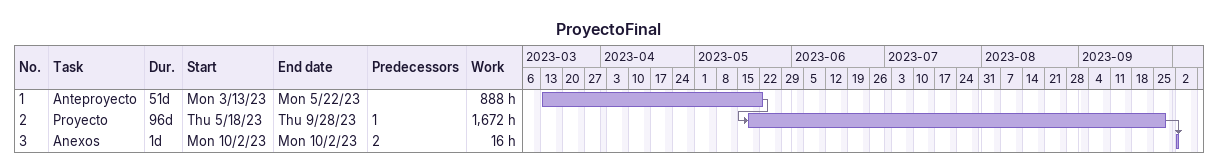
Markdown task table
ProyectoFinal

| ID | Task | Duration | Start | Finish | Predecessors | Work (h) |
|---|---|---|---|---|---|---|
| 1 | Anteproyecto | 51d | 2023-03-13 | 2023-05-22 |  | 888 |
| 2 | Proyecto | 96d | 2023-05-18 | 2023-09-28 | 1 | 1672 |
| 3 | Anexos | 1d | 2023-10-02 | 2023-10-02 | 2 | 16 |
